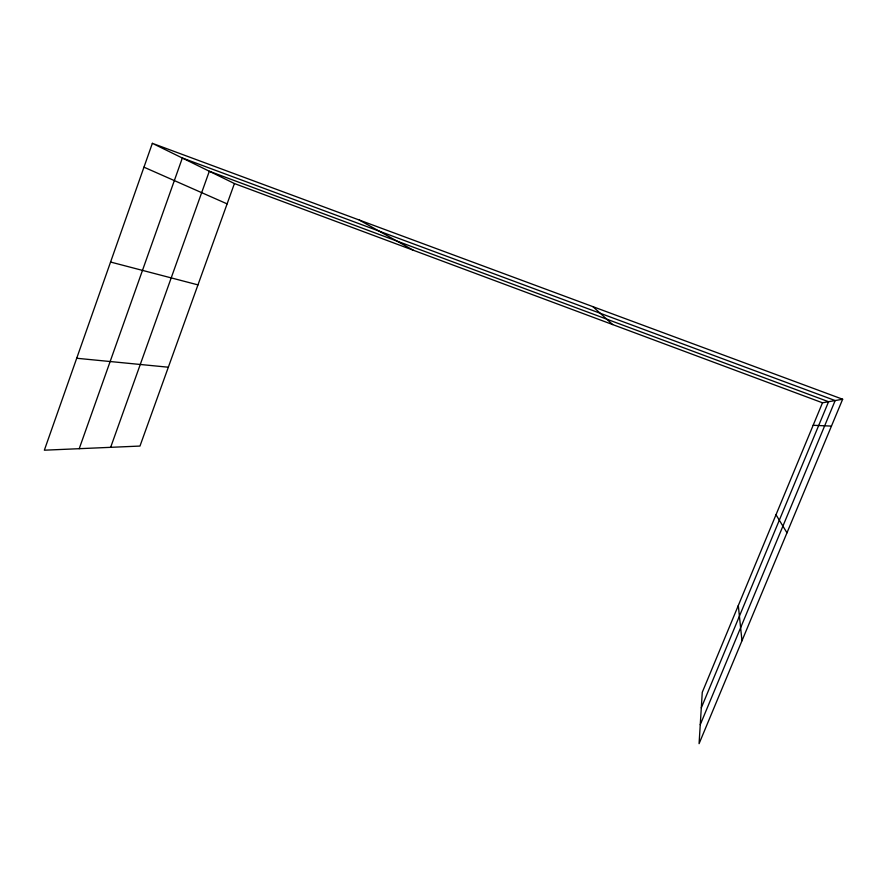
<?xml version="1.0" encoding="UTF-8"?>
<svg xmlns="http://www.w3.org/2000/svg" width="887" height="887" viewBox="0 0 887 887"><rect width="100%" height="100%" fill="white"/><g stroke="black" fill="none" stroke-linecap="round" stroke-linejoin="round"><path stroke-width="1.33" d="M152.353 143.328L44.35 450.197L139.969 446.061L234.423 183.542L152.353 143.328L842.65 399.239L699.078 743.672L702.26 692.326L822.493 402.798L842.65 399.239M79.22 448.689L182.345 158.019L835.177 400.558L700.253 724.712M110.653 447.336L209.321 171.246L828.569 401.722L701.295 707.848M813.157 425.283L831.452 426.104M76.703 358.259L168.342 367.218M110.565 262.042L197.967 284.882M234.423 183.542L822.493 402.798M143.96 167.177L227.105 203.877M359.268 220.031L413.375 250.267M592.948 306.669L612.695 324.575M776.003 514.737L786.98 532.799M738.306 605.533L741.976 640.747"/></g></svg>
